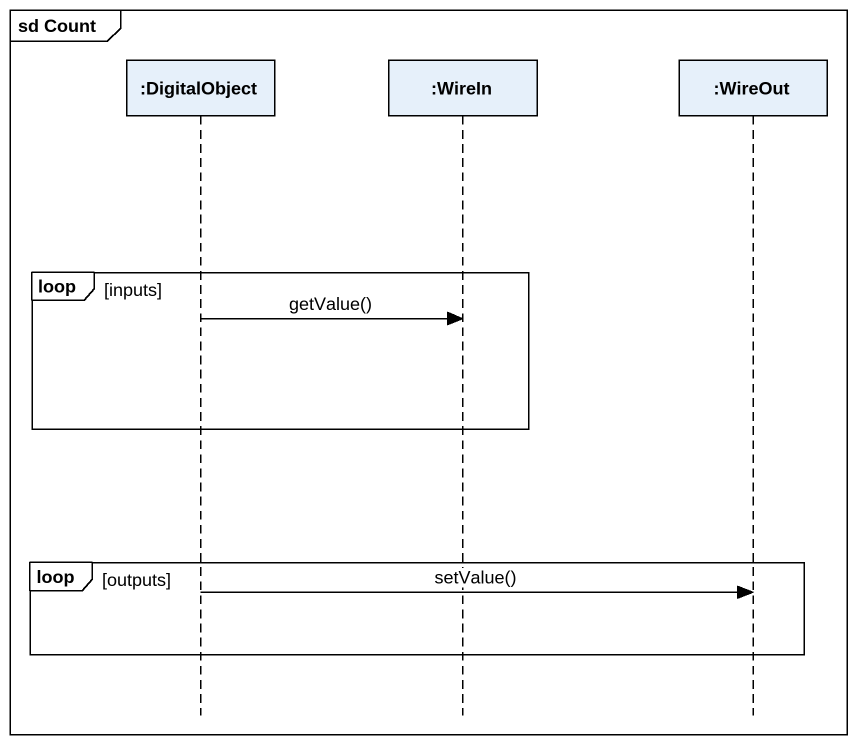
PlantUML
@startuml
mainframe sd Count
hide footbox
participant ":DigitalObject" as DigitalObject
participant ":WireIn" as WireIn
participant ":WireOut" as WireOut

loop inputs
  DigitalObject -> WireIn : getValue()
end
loop outputs
  DigitalObject -> WireOut : setValue()
end
@enduml
